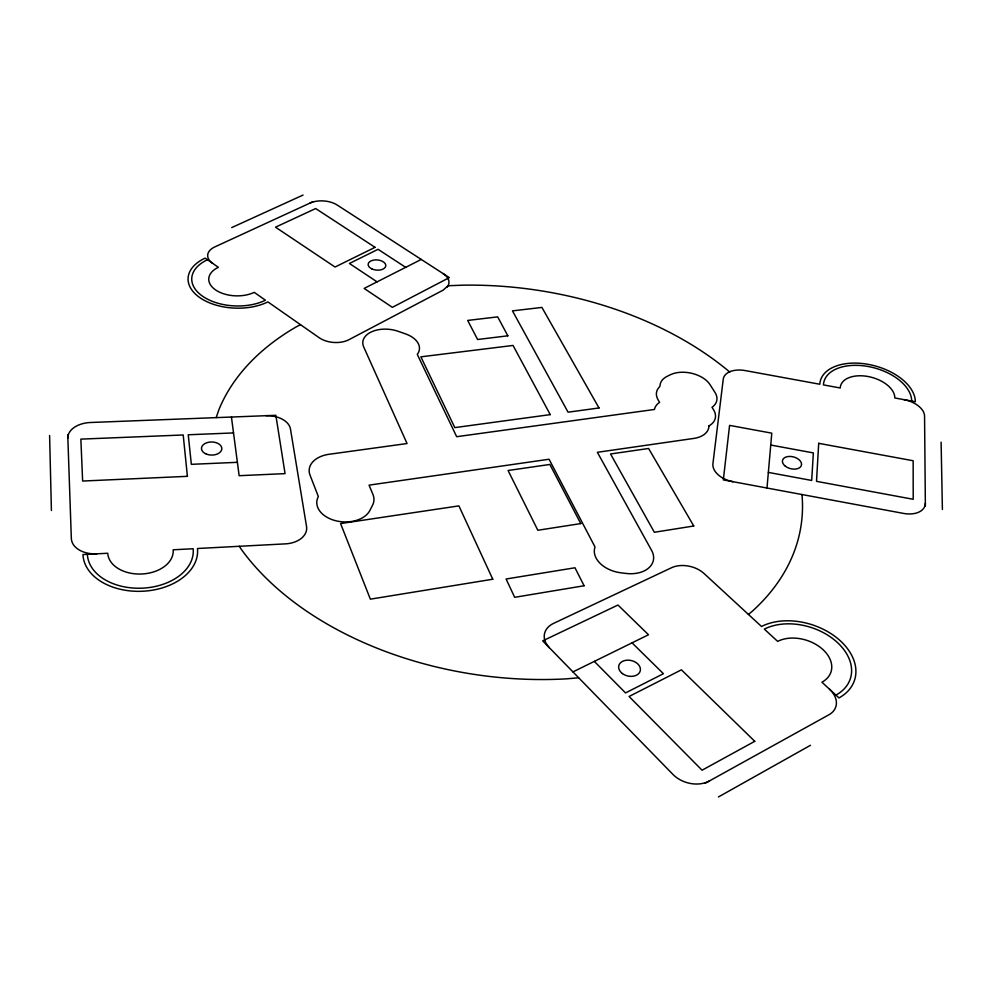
<?xml version="1.0" encoding="UTF-8"?>
<svg xmlns="http://www.w3.org/2000/svg" width="992" height="992" viewBox="0 0 992 992"><rect width="100%" height="100%" fill="white"/><g stroke="black" fill="none" stroke-linecap="round" stroke-linejoin="round"><path stroke-width="1.49" d="M766.99 488.014L771.788 433.169L729.579 425.382L723.329 479.905L903.452 513.397A22.432 13.838 17.1 0 0 925.338 503.118M216.169 417.632L219.058 409.274A298.307 194.63 8.1 0 1 295.963 327.05L300.477 324.644M207.502 259.743A44.305 25.755 2.2 0 0 202.542 296.186A44.305 25.755 2.2 0 0 265.459 300.204L254.212 292.355A27.404 15.934 2.2 0 1 215.413 289.813A27.404 15.934 2.2 0 1 218.376 267.332L205.17 258.106A47.963 27.888 2.2 0 0 199.752 297.588A47.963 27.888 2.2 0 0 267.902 301.903L319.25 337.764A20.919 12.586 4 0 0 348.936 339.698L443.263 290.073L448.037 285.746L463.425 285.163A298.307 194.63 8.1 0 1 727.558 370.202L729.492 371.913L730.286 371.529M748.427 614.432L752.023 611.481A298.307 194.63 8.1 0 0 802.094 495.938L801.896 494.512M718.456 796.948L810.476 745.29M705.064 783.358L828.965 714.748A25.246 17.67 18.6 0 0 829.473 689.167M421.253 259.433L364.138 288.424L392.373 307.346L449.326 277.611L337.193 205.034A19.381 10.776 4.1 0 0 310 203.075M572.942 671.894L648.508 634.756L617.966 605.033L542.686 640.869L672.911 774.392A26.139 19.418 16.5 0 0 709.379 780.977M313.162 201.624L214.793 246.921A20.262 11.594 2.2 0 0 212.486 263.215M231.694 227.602L303.068 195.052M578.683 677.784L566.246 678.863A298.307 194.63 8.1 0 1 241.428 549.531L239.308 546.294M237.386 462.322L191.344 464.33L188.244 434.769L233.529 432.934M770.747 445.036L813.353 452.91L811.692 480.45L768.354 472.403M405.666 267.344L378.076 249.314L349.42 263.475L377.072 281.864M632.053 642.841L663.412 673.704L625.543 692.924L594.32 661.379M231.434 417.037L239.146 475.701L285.064 473.63L275.863 415.313L90.408 422.505A23.225 14.706 -2 0 0 67.853 438.005M67.741 434.732L71.337 538.482A24.577 16.467 -3.1 0 0 96.745 553.821M49.6 435.463L51.41 510.52M941.11 442.172L942.4 509.454M925.375 506.292L924.556 416.082A21.204 12.45 15.9 0 0 903.935 399.64M835.934 695.107A53.283 36.754 17.6 0 0 837.335 642.444A53.283 36.754 17.6 0 0 764.348 629.114L777.666 641.39A32.959 22.729 17.6 0 1 822.938 649.574A32.959 22.729 17.6 0 1 821.934 682.211L838.972 697.922A57.685 39.779 17.6 0 0 840.447 640.931A57.685 39.779 17.6 0 0 761.496 626.473L704.06 573.525A23.634 16.033 13.6 0 0 671.435 567.771L553.598 623.373A24.515 17.459 10.8 0 0 549.332 647.689M911.673 401.053A45.148 26.449 15.1 0 0 868.285 366.519A45.148 26.449 15.1 0 0 823.434 384.908L840.236 387.984A27.925 16.356 15.1 0 1 867.988 376.501A27.925 16.356 15.1 0 1 894.821 397.966L915.331 401.723A48.881 28.632 15.1 0 0 868.36 364.386A48.881 28.632 15.1 0 0 819.801 384.239L745.079 370.562A20.882 12.487 12.7 0 0 723.255 379.18L712.926 463.686A22.035 13.9 13.4 0 0 733.026 481.703M443.04 273.544A20.014 11.644 6 0 1 446.896 287.333M87.383 554.317A52.985 35.985 -2.1 0 0 142.91 588.132A52.985 35.985 -2.1 0 0 193.155 548.737L173.166 549.791A32.761 22.258 -2.1 0 1 142.079 573.984A32.761 22.258 -2.1 0 1 107.744 553.251L82.968 554.553A57.35 38.961 -2.1 0 0 143.084 591.22A57.35 38.961 -2.1 0 0 197.47 548.502L285.485 543.864A23.709 16.07 2 0 0 306.54 526.479L290.47 429.028A22.456 14.359 2.1 0 0 266.03 415.698M708.933 425.878L708.871 427.056A25.284 15.661 11.9 0 1 693.792 438.427L597.37 452.302L651.645 550.473A27.454 18.538 11.7 0 1 625.915 573.426A77.835 51.547 11.4 0 1 618.115 572.359A27.454 18.538 11.6 0 1 595.014 546.952L549.06 459.246L369.049 485.138L372.942 494.45A27.23 18.166 3.9 0 1 372.583 505.151L369.942 510.359A27.317 18.29 3.8 0 1 336.424 520.912A27.317 18.29 3.8 0 1 317.589 498.195L318.345 496.558L310.012 475.069A26.846 17.633 3.7 0 1 329.121 454.274L407.055 443.536L363.692 346.94A24.688 14.992 5.1 0 1 371.566 331.812A24.688 14.992 5.1 0 1 398.065 331.278L405.443 333.858A24.701 15.016 5.3 0 1 418.066 353.214L417.26 354.355L456.667 436.703L654.46 409.46L654.745 408.32A25.16 15.525 11.7 0 1 658.49 403.149L659.606 402.343L658.217 400.036A24.887 15.19 11.6 0 1 659.32 387.041L659.99 386.111A24.75 15.029 11.6 0 1 667.194 376.315A72.069 44.132 12.5 0 1 672.117 374.009A24.726 14.992 11.7 0 1 709.974 384.574L714.922 392.311A24.837 15.116 11.8 0 1 713.074 406.484L711.996 407.29L713.459 409.597A25.122 15.45 11.9 0 1 710.148 425.159L708.933 425.878M818.698 443.325L816.515 481.343L913.21 499.286L913.148 460.747L818.698 443.325M754.763 741.309L702.063 770.214L629.077 696.483L681.417 669.823L754.763 741.309M375.038 247.33L335.036 267.034L275.516 227.18L315.679 208.543L375.038 247.33M584.102 585.751L514.674 597.32L506.081 579.006L574.976 567.771L584.102 585.751M492.776 579.229L370.363 599.168L340.591 523.565L458.899 505.883L492.776 579.229M693.768 525.996L654.36 532.27L610.539 453.976L648.594 448.483L693.768 525.996M580.766 523.578L537.838 530.261L508.078 470.506L549.853 464.454L580.766 523.578M550.25 414.619L454.82 427.614L420.856 356.835L513.038 345.452L550.25 414.619M599.007 407.972L568.069 412.188L512.467 310.88L541.905 307.421L599.007 407.972M507.854 335.817L477.598 339.5L467.703 320.428L497.674 316.882L507.854 335.817M187.401 476.334L82.634 481.046L80.86 439.121L183.198 434.98L187.401 476.334M622.418 673.568A11.048 7.924 13 0 0 640.249 670.939A11.048 7.924 13 0 0 625.94 660.3A11.048 7.924 13 0 0 622.418 673.568M785.379 466.228A9.746 6.051 14.5 0 0 801.276 465.682A9.746 6.051 14.5 0 0 789.31 456.432A9.746 6.051 14.5 0 0 785.379 466.228M371.715 268.832A8.866 5.109 5 0 0 385.752 266.116A8.866 5.109 5 0 0 373.438 260.127A8.866 5.109 5 0 0 371.715 268.832M206.398 454.113A10.18 6.56 0.7 0 0 221.824 448.719A10.18 6.56 0.7 0 0 206.72 442.754A10.18 6.56 0.7 0 0 206.398 454.113"/></g></svg>
